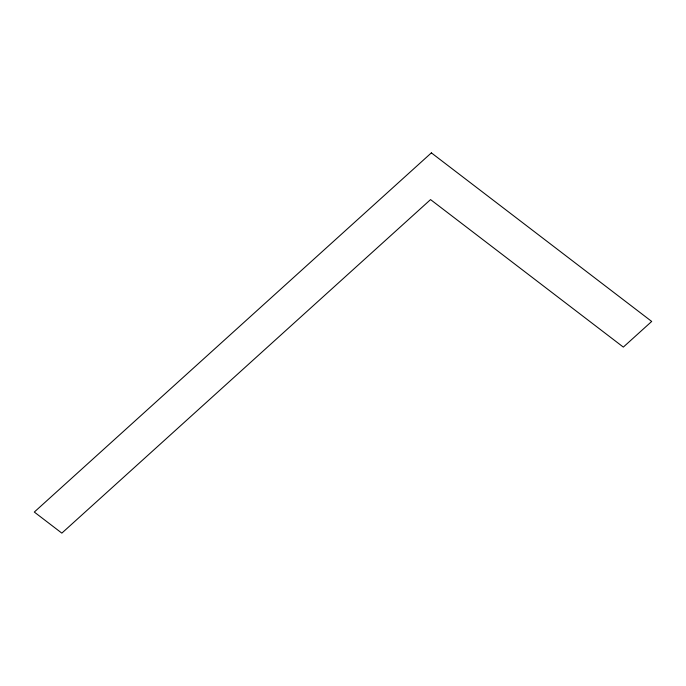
<?xml version="1.0" encoding="UTF-8"?>
<svg xmlns="http://www.w3.org/2000/svg" width="686" height="686" viewBox="0 0 686 686"><rect width="100%" height="100%" fill="white"/><g stroke="black" fill="none" stroke-linecap="round" stroke-linejoin="round"><path stroke-width="1.03" d="M431.374 152.875L34.3 512.056L61.843 533.125L430.551 199.6L623.334 347.099L651.7 321.442L431.374 152.875"/></g></svg>
